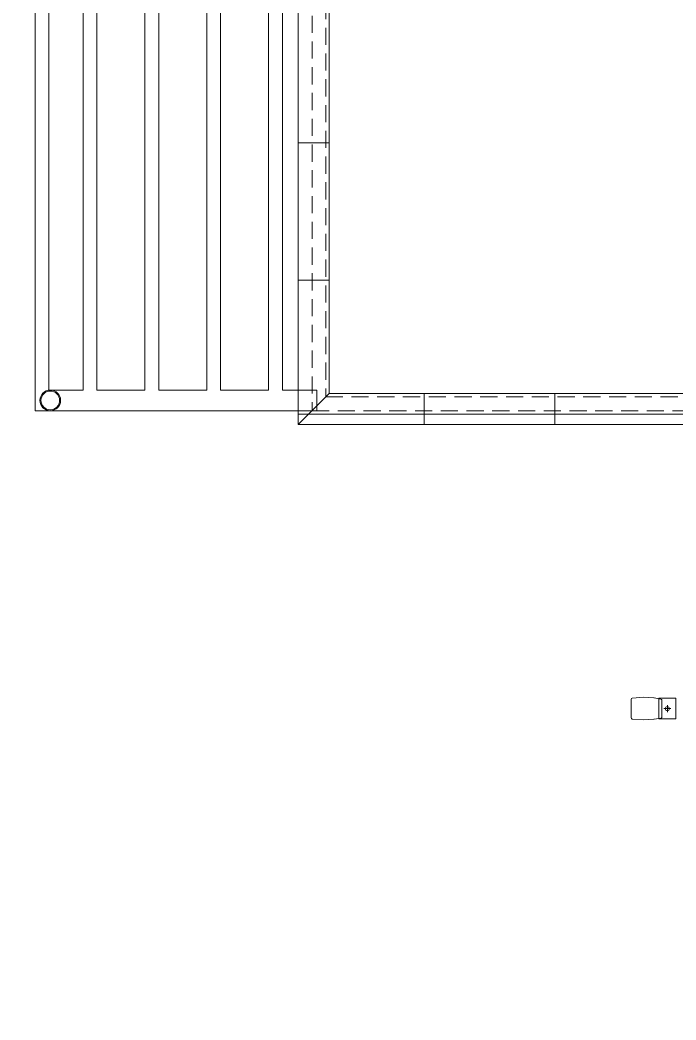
# Model space of a CAD drawing. Header units: metres. Extents: x -13933 to 152404, y -7861 to 21912.
# Drawn here: x 113568 to 114523, y 697 to 2152 of the extents above; entities that cross this region are included whole.
import ezdxf

# ---------------------------------------------------------------- set-up
doc = ezdxf.new("R2010")
doc.units = ezdxf.units.M
doc.header["$LTSCALE"] = 100
doc.header["$MEASUREMENT"] = 0
doc.linetypes.add('HIDDEN', pattern=[0.375, 0.25, -0.125])
doc.layers.get('0').update_dxf_attribs({"color": 9, "lineweight": 9})
for name, color, linetype, lineweight in [('06A', 9, 'Continuous', 9), ('06B', 9, 'Continuous', 9), ('06D', 9, 'Continuous', 9), ('10', 9, 'Continuous', 9)]:
    doc.layers.add(name, color=color, linetype=linetype, lineweight=lineweight)

# ---------------------------------------------------------------- blocks, each defined once
blk = doc.blocks.new('p-kolon celik')
at = {"layer": '10'}
for radius in [15, 13.6]:
    blk.add_circle((0, 0), radius, dxfattribs=at)
blk = doc.blocks.new('ARKTOS')
for p, q in [((-3, 0), (-13, 0)), ((-8, -5), (-8, 5))]:
    blk.add_line(p, q)
blk.add_lwpolyline([(-20.5, 15), (4.5, 15), (4.5, -15), (-20.5, -15)], close=True)
at = {"linetype": 'ByBlock'}
for points in [[(0, -11.8, 0.363965), (1.7, -13.8), (11.4, -15.5, 0.029047), (11.7, -15.6), (26.3, -16.4, 0.033251), (26.5, -16.4), (43.2, -15.2, 0.392539), (45, -13.2), (45, 13.2, 0.392539), (43.2, 15.2), (26.5, 16.4, 0.033251), (26.3, 16.4), (11.7, 15.6, 0.029047), (11.4, 15.5), (1.7, 13.8, 0.047994), (0, 13), (0, -11.8)], [(0, -11.8, 0.229142), (0.8, -13.4, 0.044394)]]:
    blk.add_lwpolyline(points, format="xyb", dxfattribs=at)
blk.add_circle((-8, 0), 3)
blk = doc.blocks.new('p-vw-catiaydinlatmaelemanlari')
at = {"layer": '06D', "linetype": 'ByBlock', "rotation": 270}
blk.add_blockref('ARKTOS', (32891.9, 3327), dxfattribs=at)

msp = doc.modelspace()

# ---------------------------------------------------------------- linework, layer by layer
at = {"layer": '06A'}
for points in [[(115088.3, 3283.7), (113568.3, 3283.7), (113568.3, 2363.7), (113973.3, 2363.7), (113973.3, 1563.7), (115088.3, 1563.7)], [(115043.3, 3238.7), (113613.3, 3238.7), (113613.3, 2408.7), (114018.3, 2408.7), (114018.3, 1608.7), (115043.3, 1608.7)]]:
    msp.add_lwpolyline(points, close=True, dxfattribs=at)
for points in [[(114018.3, 1973.7), (113973.3, 1973.7)], [(114018.3, 1773.7), (113973.3, 1773.7)], [(114018.3, 1608.7), (113973.3, 1563.7)], [(114156.7, 1608.7), (114156.7, 1563.7)], [(114346.7, 1608.7), (114346.7, 1563.7)]]:
    msp.add_lwpolyline(points, dxfattribs=at)
at = {"layer": '06B'}
msp.add_lwpolyline([(113930.1, 2363.7), (113930.1, 1613.7), (113860.2, 1613.7), (113860.2, 2363.7), (113840.1, 2363.7), (113840.1, 1613.7), (113770.1, 1613.7), (113770.1, 2363.7), (113750.1, 2363.7), (113750.1, 1613.7), (113680.2, 1613.7), (113680.2, 2363.7), (113660.2, 2363.7), (113660.2, 1613.7), (113610.1, 1613.7), (113610.1, 2363.7), (113590.1, 2363.7), (113590.1, 1583.7), (114000.1, 1583.7), (114000.1, 1613.7), (113950.1, 1613.7), (113950.1, 2363.7), (113930.1, 2363.7)], close=True, dxfattribs=at)
at = {"layer": '06D', "linetype": 'HIDDEN'}
for points in [[(115068.3, 3263.7), (113588.3, 3263.7), (113588.3, 2383.7), (113993.3, 2383.7), (113993.3, 1583.7), (115068.3, 1583.7)], [(115048.3, 3243.7), (113608.3, 3243.7), (113608.3, 2403.7), (114013.3, 2403.7), (114013.3, 1603.7), (115048.3, 1603.7)]]:
    msp.add_lwpolyline(points, close=True, dxfattribs=at)
at = {"layer": '06D'}
for points in [[(111413.3, 131.7), (115143.3, 131.7), (115143.3, 1578.7), (113973.3, 1578.7), (113973.3, 2363.7), (113568.3, 2363.7), (113571.3, 3238.7), (111953.3, 3238.7), (111953.3, 2363.7), (111513.3, 2363.7), (111513.3, 1578.7), (111413.3, 1578.7)], [(113613.3, 3238.7), (115043.3, 3238.7), (115043.3, 1608.7), (114018.3, 1608.7), (114018.3, 2408.7), (113613.3, 2408.7)]]:
    msp.add_lwpolyline(points, close=True, dxfattribs=at)

# ---------------------------------------------------------------- block references
at = {"rotation": 269.9999999998917}
msp.add_blockref('p-vw-catiaydinlatmaelemanlari', (111175.8, 34042), dxfattribs=at)
msp.add_blockref('p-kolon celik', (113612.2, 1598.7))

doc.saveas('drawing.dxf')
